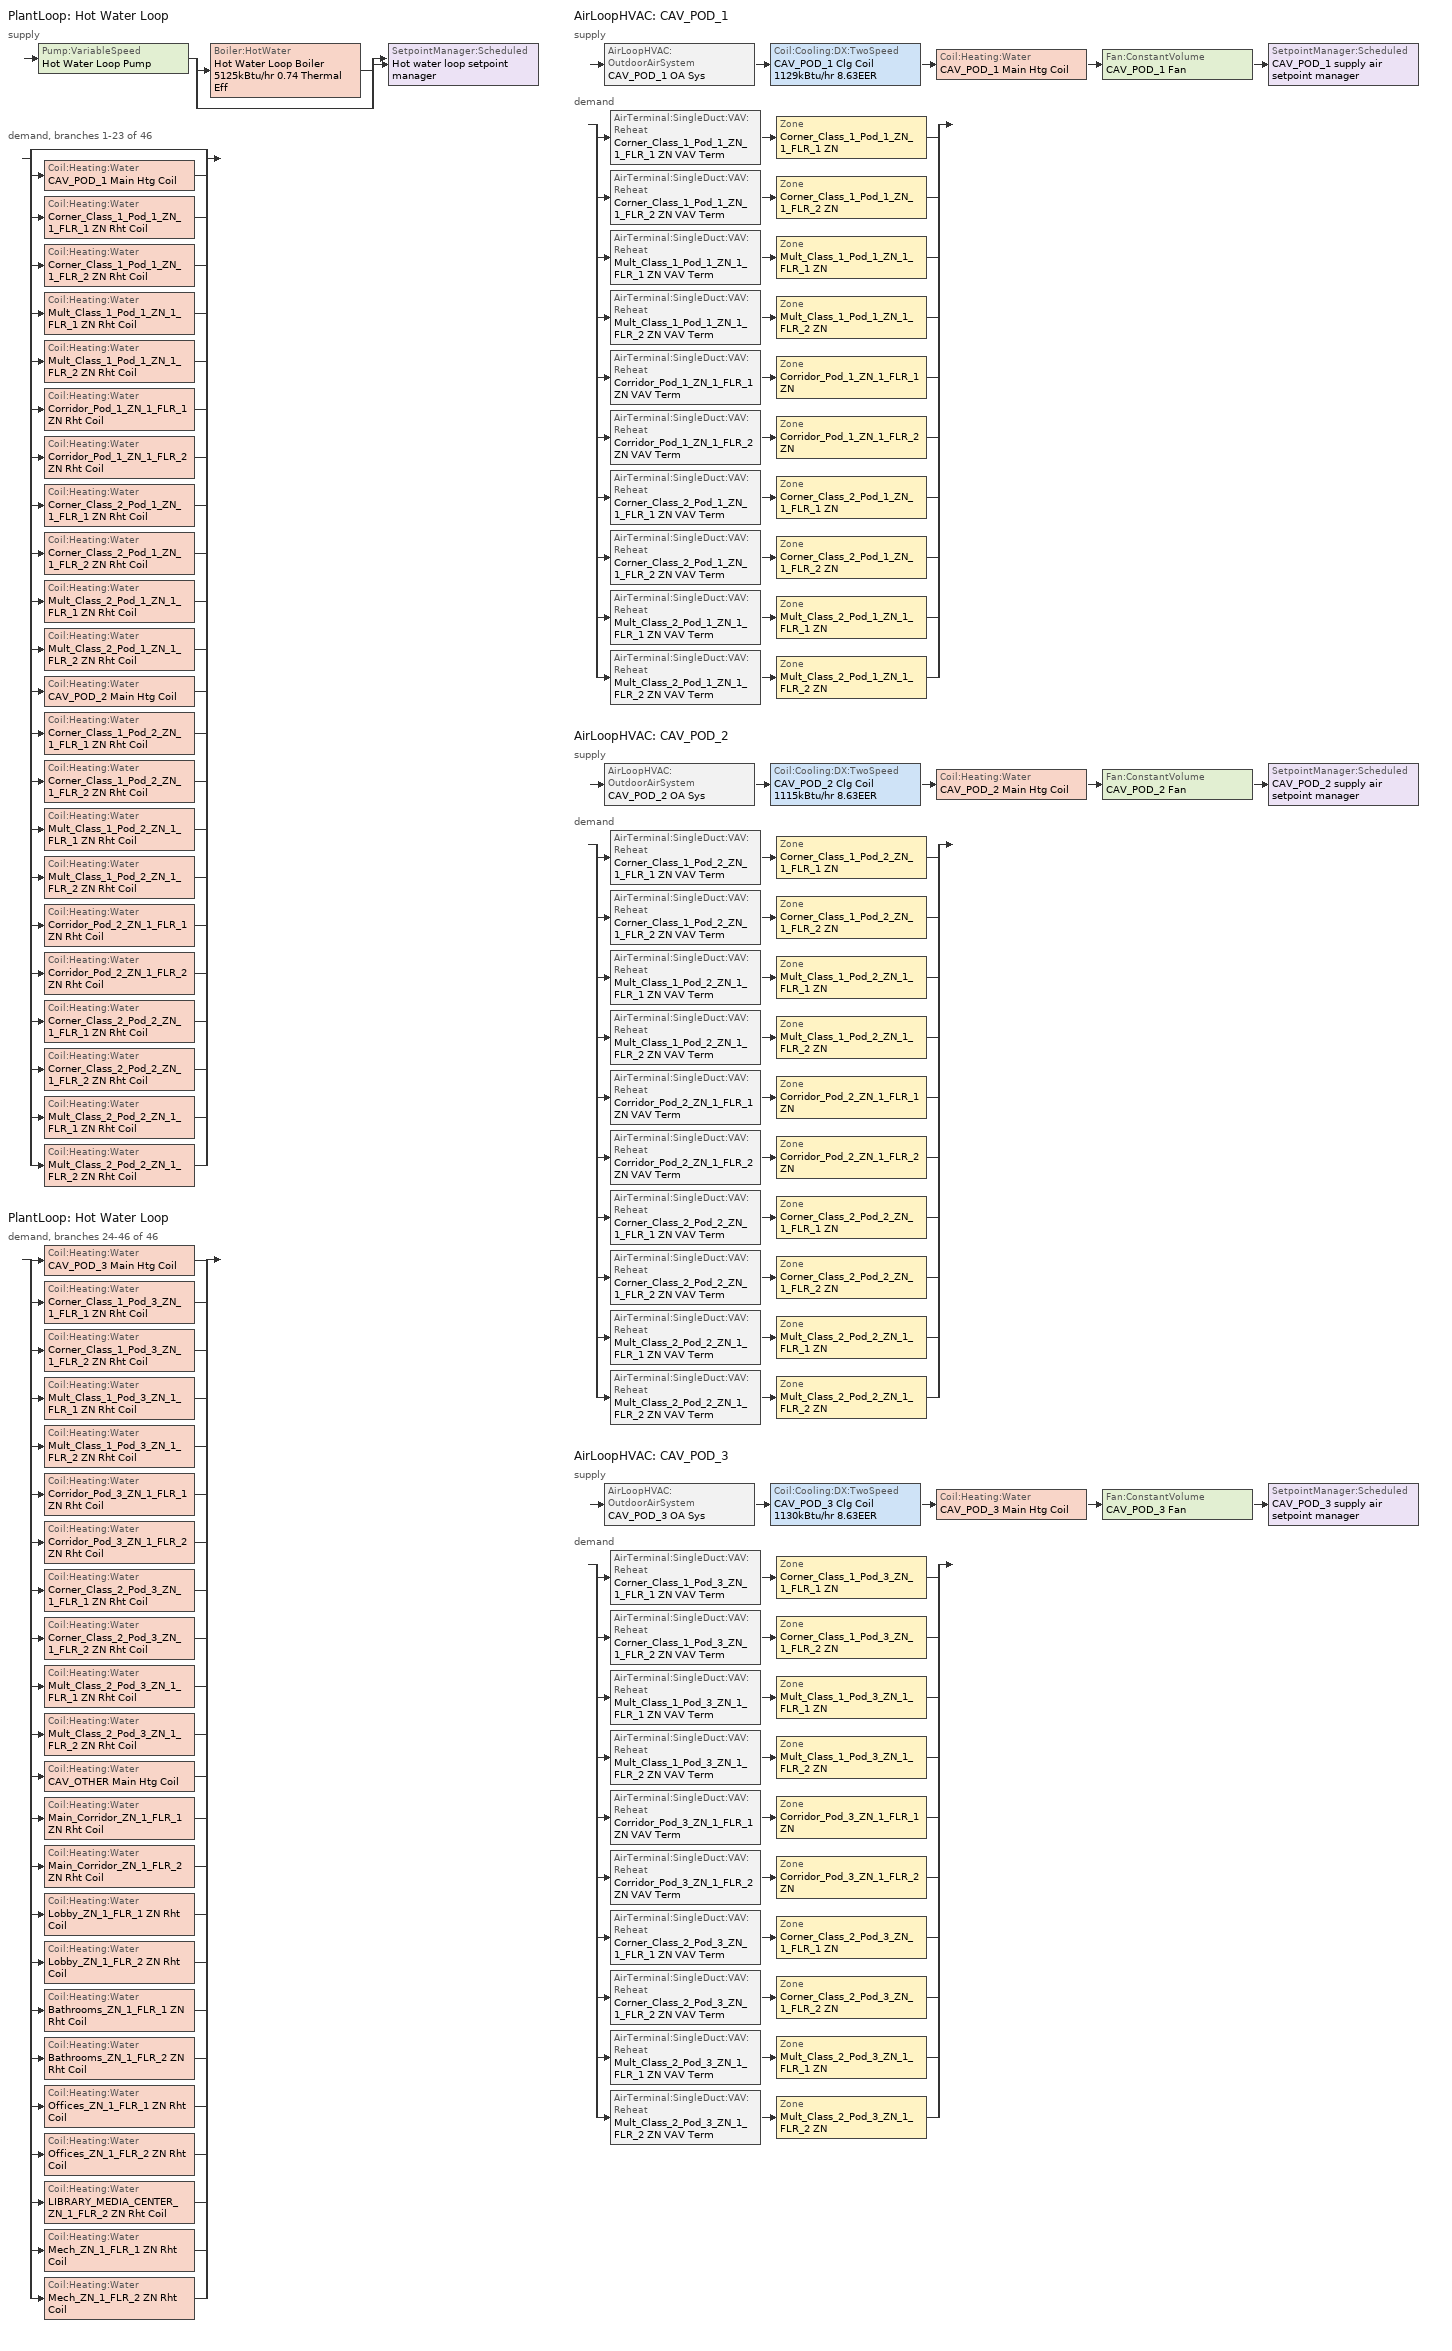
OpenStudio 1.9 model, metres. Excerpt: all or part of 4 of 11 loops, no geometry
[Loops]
PlantLoop 'Hot Water Loop'
 supply: Pump:VariableSpeed 'Hot Water Loop Pump' > split
  | Boiler:HotWater 'Hot Water Loop Boiler 5125kBtu/hr 0.74 Thermal Eff'
  | bypass
  join > SetpointManager:Scheduled 'Hot water loop setpoint manager'
 demand, branches 1-23 of 46: split
  | bypass
  | Coil:Heating:Water 'CAV_POD_1 Main Htg Coil'
  | Coil:Heating:Water 'Corner_Class_1_Pod_1_ZN_1_FLR_1 ZN Rht Coil'
  | Coil:Heating:Water 'Corner_Class_1_Pod_1_ZN_1_FLR_2 ZN Rht Coil'
  | Coil:Heating:Water 'Mult_Class_1_Pod_1_ZN_1_FLR_1 ZN Rht Coil'
  | Coil:Heating:Water 'Mult_Class_1_Pod_1_ZN_1_FLR_2 ZN Rht Coil'
  | Coil:Heating:Water 'Corridor_Pod_1_ZN_1_FLR_1 ZN Rht Coil'
  | Coil:Heating:Water 'Corridor_Pod_1_ZN_1_FLR_2 ZN Rht Coil'
  | Coil:Heating:Water 'Corner_Class_2_Pod_1_ZN_1_FLR_1 ZN Rht Coil'
  | Coil:Heating:Water 'Corner_Class_2_Pod_1_ZN_1_FLR_2 ZN Rht Coil'
  | Coil:Heating:Water 'Mult_Class_2_Pod_1_ZN_1_FLR_1 ZN Rht Coil'
  | Coil:Heating:Water 'Mult_Class_2_Pod_1_ZN_1_FLR_2 ZN Rht Coil'
  | Coil:Heating:Water 'CAV_POD_2 Main Htg Coil'
  | Coil:Heating:Water 'Corner_Class_1_Pod_2_ZN_1_FLR_1 ZN Rht Coil'
  | Coil:Heating:Water 'Corner_Class_1_Pod_2_ZN_1_FLR_2 ZN Rht Coil'
  | Coil:Heating:Water 'Mult_Class_1_Pod_2_ZN_1_FLR_1 ZN Rht Coil'
  | Coil:Heating:Water 'Mult_Class_1_Pod_2_ZN_1_FLR_2 ZN Rht Coil'
  | Coil:Heating:Water 'Corridor_Pod_2_ZN_1_FLR_1 ZN Rht Coil'
  | Coil:Heating:Water 'Corridor_Pod_2_ZN_1_FLR_2 ZN Rht Coil'
  | Coil:Heating:Water 'Corner_Class_2_Pod_2_ZN_1_FLR_1 ZN Rht Coil'
  | Coil:Heating:Water 'Corner_Class_2_Pod_2_ZN_1_FLR_2 ZN Rht Coil'
  | Coil:Heating:Water 'Mult_Class_2_Pod_2_ZN_1_FLR_1 ZN Rht Coil'
  | Coil:Heating:Water 'Mult_Class_2_Pod_2_ZN_1_FLR_2 ZN Rht Coil'
PlantLoop 'Hot Water Loop'
 demand, branches 24-46 of 46: split
  | Coil:Heating:Water 'CAV_POD_3 Main Htg Coil'
  | Coil:Heating:Water 'Corner_Class_1_Pod_3_ZN_1_FLR_1 ZN Rht Coil'
  | Coil:Heating:Water 'Corner_Class_1_Pod_3_ZN_1_FLR_2 ZN Rht Coil'
  | Coil:Heating:Water 'Mult_Class_1_Pod_3_ZN_1_FLR_1 ZN Rht Coil'
  | Coil:Heating:Water 'Mult_Class_1_Pod_3_ZN_1_FLR_2 ZN Rht Coil'
  | Coil:Heating:Water 'Corridor_Pod_3_ZN_1_FLR_1 ZN Rht Coil'
  | Coil:Heating:Water 'Corridor_Pod_3_ZN_1_FLR_2 ZN Rht Coil'
  | Coil:Heating:Water 'Corner_Class_2_Pod_3_ZN_1_FLR_1 ZN Rht Coil'
  | Coil:Heating:Water 'Corner_Class_2_Pod_3_ZN_1_FLR_2 ZN Rht Coil'
  | Coil:Heating:Water 'Mult_Class_2_Pod_3_ZN_1_FLR_1 ZN Rht Coil'
  | Coil:Heating:Water 'Mult_Class_2_Pod_3_ZN_1_FLR_2 ZN Rht Coil'
  | Coil:Heating:Water 'CAV_OTHER Main Htg Coil'
  | Coil:Heating:Water 'Main_Corridor_ZN_1_FLR_1 ZN Rht Coil'
  | Coil:Heating:Water 'Main_Corridor_ZN_1_FLR_2 ZN Rht Coil'
  | Coil:Heating:Water 'Lobby_ZN_1_FLR_1 ZN Rht Coil'
  | Coil:Heating:Water 'Lobby_ZN_1_FLR_2 ZN Rht Coil'
  | Coil:Heating:Water 'Bathrooms_ZN_1_FLR_1 ZN Rht Coil'
  | Coil:Heating:Water 'Bathrooms_ZN_1_FLR_2 ZN Rht Coil'
  | Coil:Heating:Water 'Offices_ZN_1_FLR_1 ZN Rht Coil'
  | Coil:Heating:Water 'Offices_ZN_1_FLR_2 ZN Rht Coil'
  | Coil:Heating:Water 'LIBRARY_MEDIA_CENTER_ZN_1_FLR_2 ZN Rht Coil'
  | Coil:Heating:Water 'Mech_ZN_1_FLR_1 ZN Rht Coil'
  | Coil:Heating:Water 'Mech_ZN_1_FLR_2 ZN Rht Coil'
AirLoopHVAC 'CAV_POD_1'
 supply: AirLoopHVAC:OutdoorAirSystem 'CAV_POD_1 OA Sys' > Coil:Cooling:DX:TwoSpeed 'CAV_POD_1 Clg Coil 1129kBtu/hr 8.63EER' > Coil:Heating:Water 'CAV_POD_1 Main Htg Coil' > Fan:ConstantVolume 'CAV_POD_1 Fan' > SetpointManager:Scheduled 'CAV_POD_1 supply air setpoint manager'
 demand: split
  | AirTerminal:SingleDuct:VAV:Reheat 'Corner_Class_1_Pod_1_ZN_1_FLR_1 ZN VAV Term' > Zone 'Corner_Class_1_Pod_1_ZN_1_FLR_1 ZN'
  | AirTerminal:SingleDuct:VAV:Reheat 'Corner_Class_1_Pod_1_ZN_1_FLR_2 ZN VAV Term' > Zone 'Corner_Class_1_Pod_1_ZN_1_FLR_2 ZN'
  | AirTerminal:SingleDuct:VAV:Reheat 'Mult_Class_1_Pod_1_ZN_1_FLR_1 ZN VAV Term' > Zone 'Mult_Class_1_Pod_1_ZN_1_FLR_1 ZN'
  | AirTerminal:SingleDuct:VAV:Reheat 'Mult_Class_1_Pod_1_ZN_1_FLR_2 ZN VAV Term' > Zone 'Mult_Class_1_Pod_1_ZN_1_FLR_2 ZN'
  | AirTerminal:SingleDuct:VAV:Reheat 'Corridor_Pod_1_ZN_1_FLR_1 ZN VAV Term' > Zone 'Corridor_Pod_1_ZN_1_FLR_1 ZN'
  | AirTerminal:SingleDuct:VAV:Reheat 'Corridor_Pod_1_ZN_1_FLR_2 ZN VAV Term' > Zone 'Corridor_Pod_1_ZN_1_FLR_2 ZN'
  | AirTerminal:SingleDuct:VAV:Reheat 'Corner_Class_2_Pod_1_ZN_1_FLR_1 ZN VAV Term' > Zone 'Corner_Class_2_Pod_1_ZN_1_FLR_1 ZN'
  | AirTerminal:SingleDuct:VAV:Reheat 'Corner_Class_2_Pod_1_ZN_1_FLR_2 ZN VAV Term' > Zone 'Corner_Class_2_Pod_1_ZN_1_FLR_2 ZN'
  | AirTerminal:SingleDuct:VAV:Reheat 'Mult_Class_2_Pod_1_ZN_1_FLR_1 ZN VAV Term' > Zone 'Mult_Class_2_Pod_1_ZN_1_FLR_1 ZN'
  | AirTerminal:SingleDuct:VAV:Reheat 'Mult_Class_2_Pod_1_ZN_1_FLR_2 ZN VAV Term' > Zone 'Mult_Class_2_Pod_1_ZN_1_FLR_2 ZN'
AirLoopHVAC 'CAV_POD_2'
 supply: AirLoopHVAC:OutdoorAirSystem 'CAV_POD_2 OA Sys' > Coil:Cooling:DX:TwoSpeed 'CAV_POD_2 Clg Coil 1115kBtu/hr 8.63EER' > Coil:Heating:Water 'CAV_POD_2 Main Htg Coil' > Fan:ConstantVolume 'CAV_POD_2 Fan' > SetpointManager:Scheduled 'CAV_POD_2 supply air setpoint manager'
 demand: split
  | AirTerminal:SingleDuct:VAV:Reheat 'Corner_Class_1_Pod_2_ZN_1_FLR_1 ZN VAV Term' > Zone 'Corner_Class_1_Pod_2_ZN_1_FLR_1 ZN'
  | AirTerminal:SingleDuct:VAV:Reheat 'Corner_Class_1_Pod_2_ZN_1_FLR_2 ZN VAV Term' > Zone 'Corner_Class_1_Pod_2_ZN_1_FLR_2 ZN'
  | AirTerminal:SingleDuct:VAV:Reheat 'Mult_Class_1_Pod_2_ZN_1_FLR_1 ZN VAV Term' > Zone 'Mult_Class_1_Pod_2_ZN_1_FLR_1 ZN'
  | AirTerminal:SingleDuct:VAV:Reheat 'Mult_Class_1_Pod_2_ZN_1_FLR_2 ZN VAV Term' > Zone 'Mult_Class_1_Pod_2_ZN_1_FLR_2 ZN'
  | AirTerminal:SingleDuct:VAV:Reheat 'Corridor_Pod_2_ZN_1_FLR_1 ZN VAV Term' > Zone 'Corridor_Pod_2_ZN_1_FLR_1 ZN'
  | AirTerminal:SingleDuct:VAV:Reheat 'Corridor_Pod_2_ZN_1_FLR_2 ZN VAV Term' > Zone 'Corridor_Pod_2_ZN_1_FLR_2 ZN'
  | AirTerminal:SingleDuct:VAV:Reheat 'Corner_Class_2_Pod_2_ZN_1_FLR_1 ZN VAV Term' > Zone 'Corner_Class_2_Pod_2_ZN_1_FLR_1 ZN'
  | AirTerminal:SingleDuct:VAV:Reheat 'Corner_Class_2_Pod_2_ZN_1_FLR_2 ZN VAV Term' > Zone 'Corner_Class_2_Pod_2_ZN_1_FLR_2 ZN'
  | AirTerminal:SingleDuct:VAV:Reheat 'Mult_Class_2_Pod_2_ZN_1_FLR_1 ZN VAV Term' > Zone 'Mult_Class_2_Pod_2_ZN_1_FLR_1 ZN'
  | AirTerminal:SingleDuct:VAV:Reheat 'Mult_Class_2_Pod_2_ZN_1_FLR_2 ZN VAV Term' > Zone 'Mult_Class_2_Pod_2_ZN_1_FLR_2 ZN'
AirLoopHVAC 'CAV_POD_3'
 supply: AirLoopHVAC:OutdoorAirSystem 'CAV_POD_3 OA Sys' > Coil:Cooling:DX:TwoSpeed 'CAV_POD_3 Clg Coil 1130kBtu/hr 8.63EER' > Coil:Heating:Water 'CAV_POD_3 Main Htg Coil' > Fan:ConstantVolume 'CAV_POD_3 Fan' > SetpointManager:Scheduled 'CAV_POD_3 supply air setpoint manager'
 demand: split
  | AirTerminal:SingleDuct:VAV:Reheat 'Corner_Class_1_Pod_3_ZN_1_FLR_1 ZN VAV Term' > Zone 'Corner_Class_1_Pod_3_ZN_1_FLR_1 ZN'
  | AirTerminal:SingleDuct:VAV:Reheat 'Corner_Class_1_Pod_3_ZN_1_FLR_2 ZN VAV Term' > Zone 'Corner_Class_1_Pod_3_ZN_1_FLR_2 ZN'
  | AirTerminal:SingleDuct:VAV:Reheat 'Mult_Class_1_Pod_3_ZN_1_FLR_1 ZN VAV Term' > Zone 'Mult_Class_1_Pod_3_ZN_1_FLR_1 ZN'
  | AirTerminal:SingleDuct:VAV:Reheat 'Mult_Class_1_Pod_3_ZN_1_FLR_2 ZN VAV Term' > Zone 'Mult_Class_1_Pod_3_ZN_1_FLR_2 ZN'
  | AirTerminal:SingleDuct:VAV:Reheat 'Corridor_Pod_3_ZN_1_FLR_1 ZN VAV Term' > Zone 'Corridor_Pod_3_ZN_1_FLR_1 ZN'
  | AirTerminal:SingleDuct:VAV:Reheat 'Corridor_Pod_3_ZN_1_FLR_2 ZN VAV Term' > Zone 'Corridor_Pod_3_ZN_1_FLR_2 ZN'
  | AirTerminal:SingleDuct:VAV:Reheat 'Corner_Class_2_Pod_3_ZN_1_FLR_1 ZN VAV Term' > Zone 'Corner_Class_2_Pod_3_ZN_1_FLR_1 ZN'
  | AirTerminal:SingleDuct:VAV:Reheat 'Corner_Class_2_Pod_3_ZN_1_FLR_2 ZN VAV Term' > Zone 'Corner_Class_2_Pod_3_ZN_1_FLR_2 ZN'
  | AirTerminal:SingleDuct:VAV:Reheat 'Mult_Class_2_Pod_3_ZN_1_FLR_1 ZN VAV Term' > Zone 'Mult_Class_2_Pod_3_ZN_1_FLR_1 ZN'
  | AirTerminal:SingleDuct:VAV:Reheat 'Mult_Class_2_Pod_3_ZN_1_FLR_2 ZN VAV Term' > Zone 'Mult_Class_2_Pod_3_ZN_1_FLR_2 ZN'
[Sizing:Zone] Zone Cooling Design Supply Air Temperature {C}=12.8; Zone Heating Design Supply Air Temperature {C}=50; Zone Cooling Design Supply Air Humidity Ratio {kg-H2O/kg-air}=0.0085; Zone Heating Design Supply Air Humidity Ratio {kg-H2O/kg-air}=0.008; Cooling Design Air Flow Method=DesignDay; Heating Design Air Flow Method=DesignDay
Corridor_Pod_1_ZN_1_FLR_2 ZN; Corridor_Pod_3_ZN_1_FLR_2 ZN; Mult_Class_1_Pod_3_ZN_1_FLR_1 ZN; Corner_Class_1_Pod_1_ZN_1_FLR_2 ZN; Mult_Class_2_Pod_1_ZN_1_FLR_1 ZN; Mult_Class_2_Pod_1_ZN_1_FLR_2 ZN; Corner_Class_2_Pod_3_ZN_1_FLR_2 ZN; Corner_Class_2_Pod_2_ZN_1_FLR_2 ZN; Mult_Class_1_Pod_1_ZN_1_FLR_2 ZN; Corner_Class_2_Pod_3_ZN_1_FLR_1 ZN; Mult_Class_2_Pod_3_ZN_1_FLR_1 ZN; Mult_Class_2_Pod_3_ZN_1_FLR_2 ZN; Corner_Class_1_Pod_3_ZN_1_FLR_1 ZN; Corridor_Pod_2_ZN_1_FLR_2 ZN; Corner_Class_1_Pod_2_ZN_1_FLR_1 ZN; Mult_Class_1_Pod_3_ZN_1_FLR_2 ZN; Corridor_Pod_2_ZN_1_FLR_1 ZN; Mult_Class_1_Pod_1_ZN_1_FLR_1 ZN; Corner_Class_2_Pod_1_ZN_1_FLR_2 ZN; Mult_Class_1_Pod_2_ZN_1_FLR_1 ZN; Corner_Class_1_Pod_3_ZN_1_FLR_2 ZN; Mult_Class_1_Pod_2_ZN_1_FLR_2 ZN; Mult_Class_2_Pod_2_ZN_1_FLR_1 ZN; Corner_Class_2_Pod_1_ZN_1_FLR_1 ZN; Corridor_Pod_1_ZN_1_FLR_1 ZN; Corner_Class_2_Pod_2_ZN_1_FLR_1 ZN; Corner_Class_1_Pod_2_ZN_1_FLR_2 ZN; Corridor_Pod_3_ZN_1_FLR_1 ZN; Mult_Class_2_Pod_2_ZN_1_FLR_2 ZN; Corner_Class_1_Pod_1_ZN_1_FLR_1 ZN
[Zone equipment]
Corridor_Pod_1_ZN_1_FLR_2 ZN: Corridor_Pod_1_ZN_1_FLR_2 ZN VAV Term
Corridor_Pod_3_ZN_1_FLR_2 ZN: Corridor_Pod_3_ZN_1_FLR_2 ZN VAV Term
Mult_Class_1_Pod_3_ZN_1_FLR_1 ZN: Mult_Class_1_Pod_3_ZN_1_FLR_1 ZN VAV Term
Corner_Class_1_Pod_1_ZN_1_FLR_2 ZN: Corner_Class_1_Pod_1_ZN_1_FLR_2 ZN VAV Term
Mult_Class_2_Pod_1_ZN_1_FLR_1 ZN: Mult_Class_2_Pod_1_ZN_1_FLR_1 ZN VAV Term
Mult_Class_2_Pod_1_ZN_1_FLR_2 ZN: Mult_Class_2_Pod_1_ZN_1_FLR_2 ZN VAV Term
Corner_Class_2_Pod_3_ZN_1_FLR_2 ZN: Corner_Class_2_Pod_3_ZN_1_FLR_2 ZN VAV Term
Corner_Class_2_Pod_2_ZN_1_FLR_2 ZN: Corner_Class_2_Pod_2_ZN_1_FLR_2 ZN VAV Term
Mult_Class_1_Pod_1_ZN_1_FLR_2 ZN: Mult_Class_1_Pod_1_ZN_1_FLR_2 ZN VAV Term
Corner_Class_2_Pod_3_ZN_1_FLR_1 ZN: Corner_Class_2_Pod_3_ZN_1_FLR_1 ZN VAV Term
Mult_Class_2_Pod_3_ZN_1_FLR_1 ZN: Mult_Class_2_Pod_3_ZN_1_FLR_1 ZN VAV Term
Mult_Class_2_Pod_3_ZN_1_FLR_2 ZN: Mult_Class_2_Pod_3_ZN_1_FLR_2 ZN VAV Term
Corner_Class_1_Pod_3_ZN_1_FLR_1 ZN: Corner_Class_1_Pod_3_ZN_1_FLR_1 ZN VAV Term
Corridor_Pod_2_ZN_1_FLR_2 ZN: Corridor_Pod_2_ZN_1_FLR_2 ZN VAV Term
Corner_Class_1_Pod_2_ZN_1_FLR_1 ZN: Corner_Class_1_Pod_2_ZN_1_FLR_1 ZN VAV Term
Mult_Class_1_Pod_3_ZN_1_FLR_2 ZN: Mult_Class_1_Pod_3_ZN_1_FLR_2 ZN VAV Term
Corridor_Pod_2_ZN_1_FLR_1 ZN: Corridor_Pod_2_ZN_1_FLR_1 ZN VAV Term
Mult_Class_1_Pod_1_ZN_1_FLR_1 ZN: Mult_Class_1_Pod_1_ZN_1_FLR_1 ZN VAV Term
Corner_Class_2_Pod_1_ZN_1_FLR_2 ZN: Corner_Class_2_Pod_1_ZN_1_FLR_2 ZN VAV Term
Mult_Class_1_Pod_2_ZN_1_FLR_1 ZN: Mult_Class_1_Pod_2_ZN_1_FLR_1 ZN VAV Term
Corner_Class_1_Pod_3_ZN_1_FLR_2 ZN: Corner_Class_1_Pod_3_ZN_1_FLR_2 ZN VAV Term
Mult_Class_1_Pod_2_ZN_1_FLR_2 ZN: Mult_Class_1_Pod_2_ZN_1_FLR_2 ZN VAV Term
Mult_Class_2_Pod_2_ZN_1_FLR_1 ZN: Mult_Class_2_Pod_2_ZN_1_FLR_1 ZN VAV Term
Corner_Class_2_Pod_1_ZN_1_FLR_1 ZN: Corner_Class_2_Pod_1_ZN_1_FLR_1 ZN VAV Term
Corridor_Pod_1_ZN_1_FLR_1 ZN: Corridor_Pod_1_ZN_1_FLR_1 ZN VAV Term
Corner_Class_2_Pod_2_ZN_1_FLR_1 ZN: Corner_Class_2_Pod_2_ZN_1_FLR_1 ZN VAV Term
Corner_Class_1_Pod_2_ZN_1_FLR_2 ZN: Corner_Class_1_Pod_2_ZN_1_FLR_2 ZN VAV Term
Corridor_Pod_3_ZN_1_FLR_1 ZN: Corridor_Pod_3_ZN_1_FLR_1 ZN VAV Term
Mult_Class_2_Pod_2_ZN_1_FLR_2 ZN: Mult_Class_2_Pod_2_ZN_1_FLR_2 ZN VAV Term
Corner_Class_1_Pod_1_ZN_1_FLR_1 ZN: Corner_Class_1_Pod_1_ZN_1_FLR_1 ZN VAV Term
[PlantLoop]
Hot Water Loop: Fluid Type=Water; Minimum Loop Temperature {C}=10; Plant Loop Volume {m3}=Autocalculate; Load Distribution Scheme=Optimal
[Sizing:Plant]
Hot Water Loop: Loop Type=Heating; Design Loop Exit Temperature {C}=82.2222; Loop Design Temperature Difference {deltaC}=11.1111; Sizing Option=NonCoincident; Zone Timesteps in Averaging Window=1; Coincident Sizing Factor Mode=None
[SetpointManager:Scheduled] Control Variable=Temperature
Name | Schedule
Hot water loop setpoint manager | Hot Water Loop Temp - 180F
CAV_POD_1 supply air setpoint manager | Supply Air Temp - 55.04F
CAV_POD_2 supply air setpoint manager | Supply Air Temp - 55.04F 1
CAV_POD_3 supply air setpoint manager | Supply Air Temp - 55.04F 2
[Pump:VariableSpeed]
Hot Water Loop Pump: Rated Pump Head {Pa}=179344; Motor Efficiency=0.9; Fraction of Motor Inefficiencies to Fluid Stream=0; Coefficient 1 of the Part Load Performance Curve=0; Coefficient 2 of the Part Load Performance Curve=1; Coefficient 3 of the Part Load Performance Curve=0; Coefficient 4 of the Part Load Performance Curve=0; Pump Control Type=Intermittent
[Boiler:HotWater]
Hot Water Loop Boiler 5125kBtu/hr 0.74 Thermal Eff: Fuel Type=NaturalGas; Nominal Thermal Efficiency=0.74; Efficiency Curve Temperature Evaluation Variable=LeavingBoiler; Normalized Boiler Efficiency Curve=Boiler Constant Efficiency Curve; Design Water Outlet Temperature {C}=82.2222; Maximum Part Load Ratio=1.2; Water Outlet Upper Temperature Limit {C}=95; Boiler Flow Mode=LeavingSetpointModulated; Parasitic Electric Load {W}=0; Sizing Factor=1
[AirLoopHVAC] Availability Schedule=SecondarySchool VAV Operation; Design Supply Air Flow Rate {m3/s}=AutoSize
Name | Availability Manager
CAV_POD_1 | Availability Manager Night Cycle 1
CAV_POD_2 | Availability Manager Night Cycle 2
CAV_POD_3 | Availability Manager Night Cycle 3
[Sizing:System] Type of Load to Size On=Sensible; Design Outdoor Air Flow Rate {m3/s}=Autosize; Minimum System Air Flow Ratio=0.3; Preheat Design Temperature {C}=7; Preheat Design Humidity Ratio {kg-H2O/kg-Air}=0.008; Precool Design Temperature {C}=12.8; Precool Design Humidity Ratio {kg-H2O/kg-Air}=0.008; Central Cooling Design Supply Air Temperature {C}=12.8; Central Heating Design Supply Air Temperature {C}=16.7; Sizing Option=Coincident; 100% Outdoor Air in Cooling=No; 100% Outdoor Air in Heating=No; Central Cooling Design Supply Air Humidity Ratio {kg-H2O/kg-Air}=0.0085; Central Heating Design Supply Air Humidity Ratio {kg-H2O/kg-Air}=0.008; Cooling Design Air Flow Method=DesignDay; Cooling Design Air Flow Rate {m3/s}=0; Heating Design Air Flow Method=DesignDay; Heating Design Air Flow Rate {m3/s}=0; System Outdoor Air Method=ZoneSum; Zone Maximum Outdoor Air Fraction=1; Cooling Supply Air Flow Rate Per Floor Area {m3/s-m2}=0.00996765; Cooling Fraction of Autosized Cooling Supply Air Flow Rate=1; Cooling Supply Air Flow Rate Per Unit Cooling Capacity {m3/s-W}=3.94755e-05; Heating Supply Air Flow Rate Per Floor Area {m3/s-m2}=0.00996765; Heating Fraction of Autosized Heating Supply Air Flow Rate=1; Heating Fraction of Autosized Cooling Supply Air Flow Rate=1; Heating Supply Air Flow Rate Per Unit Heating Capacity {m3/s-W}=3.15882e-05; Cooling Design Capacity Method=CoolingDesignCapacity; Cooling Design Capacity {W}=autosize; Cooling Design Capacity Per Floor Area {W/m2}=234.7; Fraction of Autosized Cooling Design Capacity=1; Heating Design Capacity Method=HeatingDesignCapacity; Heating Design Capacity {W}=autosize; Heating Design Capacity Per Floor Area {W/m2}=157; Fraction of Autosized Heating Design Capacity=1; Central Cooling Capacity Control Method=OnOff
CAV_POD_1; CAV_POD_2; CAV_POD_3
[Fan:ConstantVolume] Availability Schedule=Always On Discrete; Fan Efficiency=0.6045; Pressure Rise {Pa}=1018.77; Maximum Flow Rate {m3/s}=AutoSize; Motor Efficiency=0.93
CAV_POD_1 Fan; CAV_POD_2 Fan; CAV_POD_3 Fan
[Coil:Heating:Water] Availability Schedule=Always On Discrete; Rated Inlet Water Temperature {C}=67; Rated Outlet Water Temperature {C}=55.8889
Name | Rated Inlet Air Temperature {C} | Rated Outlet Air Temperature {C}
CAV_POD_1 Main Htg Coil; CAV_POD_2 Main Htg Coil; CAV_POD_3 Main Htg Coil; CAV_OTHER Main Htg Coil | 7 | 16.7
Corner_Class_1_Pod_1_ZN_1_FLR_1 ZN Rht Coil; Corner_Class_1_Pod_1_ZN_1_FLR_2 ZN Rht Coil; Mult_Class_1_Pod_1_ZN_1_FLR_1 ZN Rht Coil; Mult_Class_1_Pod_1_ZN_1_FLR_2 ZN Rht Coil; Corridor_Pod_1_ZN_1_FLR_1 ZN Rht Coil; Corridor_Pod_1_ZN_1_FLR_2 ZN Rht Coil; Corner_Class_2_Pod_1_ZN_1_FLR_1 ZN Rht Coil; Corner_Class_2_Pod_1_ZN_1_FLR_2 ZN Rht Coil; Mult_Class_2_Pod_1_ZN_1_FLR_1 ZN Rht Coil; Mult_Class_2_Pod_1_ZN_1_FLR_2 ZN Rht Coil; Corner_Class_1_Pod_2_ZN_1_FLR_1 ZN Rht Coil; Corner_Class_1_Pod_2_ZN_1_FLR_2 ZN Rht Coil; Mult_Class_1_Pod_2_ZN_1_FLR_1 ZN Rht Coil; Mult_Class_1_Pod_2_ZN_1_FLR_2 ZN Rht Coil; Corridor_Pod_2_ZN_1_FLR_1 ZN Rht Coil; Corridor_Pod_2_ZN_1_FLR_2 ZN Rht Coil; Corner_Class_2_Pod_2_ZN_1_FLR_1 ZN Rht Coil; Corner_Class_2_Pod_2_ZN_1_FLR_2 ZN Rht Coil; Mult_Class_2_Pod_2_ZN_1_FLR_1 ZN Rht Coil; Mult_Class_2_Pod_2_ZN_1_FLR_2 ZN Rht Coil; Corner_Class_1_Pod_3_ZN_1_FLR_1 ZN Rht Coil; Corner_Class_1_Pod_3_ZN_1_FLR_2 ZN Rht Coil; Mult_Class_1_Pod_3_ZN_1_FLR_1 ZN Rht Coil; Mult_Class_1_Pod_3_ZN_1_FLR_2 ZN Rht Coil; Corridor_Pod_3_ZN_1_FLR_1 ZN Rht Coil; Corridor_Pod_3_ZN_1_FLR_2 ZN Rht Coil; Corner_Class_2_Pod_3_ZN_1_FLR_1 ZN Rht Coil; Corner_Class_2_Pod_3_ZN_1_FLR_2 ZN Rht Coil; Mult_Class_2_Pod_3_ZN_1_FLR_1 ZN Rht Coil; Mult_Class_2_Pod_3_ZN_1_FLR_2 ZN Rht Coil; Main_Corridor_ZN_1_FLR_1 ZN Rht Coil; Main_Corridor_ZN_1_FLR_2 ZN Rht Coil; Lobby_ZN_1_FLR_1 ZN Rht Coil; Lobby_ZN_1_FLR_2 ZN Rht Coil; Bathrooms_ZN_1_FLR_1 ZN Rht Coil; Bathrooms_ZN_1_FLR_2 ZN Rht Coil; Offices_ZN_1_FLR_1 ZN Rht Coil; Offices_ZN_1_FLR_2 ZN Rht Coil; LIBRARY_MEDIA_CENTER_ZN_1_FLR_2 ZN Rht Coil; Mech_ZN_1_FLR_1 ZN Rht Coil; Mech_ZN_1_FLR_2 ZN Rht Coil | 16.7 | 50
[Coil:Cooling:DX:TwoSpeed] Availability Schedule=Always On Discrete; Rated High Speed Total Cooling Capacity {W}=Autosize; Rated High Speed Sensible Heat Ratio=Autosize; Rated High Speed COP {W/W}=3.00974; Rated High Speed Air Flow Rate {m3/s}=Autosize; Rated Low Speed Total Cooling Capacity {W}=Autosize; Rated Low Speed Sensible Heat Ratio=0.69; Rated Low Speed COP {W/W}=3.00974; Condenser Type=AirCooled; High Speed Evaporative Condenser Effectiveness=0; High Speed Evaporative Condenser Air Flow Rate {m3/s}=Autosize; High Speed Evaporative Condenser Pump Rated Power Consumption {W}=Autosize; Low Speed Evaporative Condenser Effectiveness=0; Low Speed Evaporative Condenser Air Flow Rate {m3/s}=Autosize; Low Speed Evaporative Condenser Pump Rated Power Consumption {W}=Autosize; Basin Heater Capacity {W/K}=10; Basin Heater Setpoint Temperature {C}=2
Name | Total Cooling Capacity Function of Temperature Curve | Total Cooling Capacity Function of Flow Fraction Curve | Energy Input Ratio Function of Temperature Curve | Energy Input Ratio Function of Flow Fraction Curve | Part Load Fraction Correlation Curve | Low Speed Total Cooling Capacity Function of Temperature Curve | Low Speed Energy Input Ratio Function of Temperature Curve
CAV_POD_1 Clg Coil 1129kBtu/hr 8.63EER | DOE Ref DX Clg Coil Cool-Cap-fT 2 | DOE Ref DX Clg Coil Cool-CAP-fFlow 1 | DOE Ref DX Clg Coil Cool-EIR-fT 2 | DOE Ref DX Clg Coil Cool-EIR-fFlow 1 | DOE Ref DX Clg Coil Cool-PLF-fPLR 1 | DOE Ref DX Clg Coil Cool-Cap-fT 3 | DOE Ref DX Clg Coil Cool-EIR-fT 3
CAV_POD_2 Clg Coil 1115kBtu/hr 8.63EER | DOE Ref DX Clg Coil Cool-Cap-fT 4 | DOE Ref DX Clg Coil Cool-CAP-fFlow 2 | DOE Ref DX Clg Coil Cool-EIR-fT 4 | DOE Ref DX Clg Coil Cool-EIR-fFlow 2 | DOE Ref DX Clg Coil Cool-PLF-fPLR 2 | DOE Ref DX Clg Coil Cool-Cap-fT 5 | DOE Ref DX Clg Coil Cool-EIR-fT 5
CAV_POD_3 Clg Coil 1130kBtu/hr 8.63EER | DOE Ref DX Clg Coil Cool-Cap-fT 6 | DOE Ref DX Clg Coil Cool-CAP-fFlow 3 | DOE Ref DX Clg Coil Cool-EIR-fT 6 | DOE Ref DX Clg Coil Cool-EIR-fFlow 3 | DOE Ref DX Clg Coil Cool-PLF-fPLR 3 | DOE Ref DX Clg Coil Cool-Cap-fT 7 | DOE Ref DX Clg Coil Cool-EIR-fT 7
[Controller:OutdoorAir] Minimum Outdoor Air Flow Rate {m3/s}=Autosize; Maximum Outdoor Air Flow Rate {m3/s}=Autosize; Economizer Control Type=DifferentialDryBulb; Economizer Control Action Type=ModulateFlow; Economizer Maximum Limit Dry-Bulb Temperature {C}=28; Economizer Maximum Limit Enthalpy {J/kg}=64000; Economizer Minimum Limit Dry-Bulb Temperature {C}=-100; Lockout Type=NoLockout; Minimum Limit Type=FixedMinimum; Minimum Outdoor Air Schedule=Always On Discrete; Minimum Fraction of Outdoor Air Schedule=SecondarySchool VAV OA Damper; High Humidity Control=No; Heat Recovery Bypass Control Type=BypassWhenOAFlowGreaterThanMinimum
Name | Controller Mechanical Ventilation
CAV_POD_1 OA Controller | CAV_POD_1 Vent Controller
CAV_POD_2 OA Controller | CAV_POD_2 Vent Controller
CAV_POD_3 OA Controller | CAV_POD_3 Vent Controller
[Controller:MechanicalVentilation] Availability Schedule=Always On Discrete; System Outdoor Air Method=ZoneSum
CAV_POD_1 Vent Controller; CAV_POD_2 Vent Controller; CAV_POD_3 Vent Controller
[AirLoopHVAC:OutdoorAirSystem]
Name | Controller
CAV_POD_1 OA Sys | CAV_POD_1 OA Controller
CAV_POD_2 OA Sys | CAV_POD_2 OA Controller
CAV_POD_3 OA Sys | CAV_POD_3 OA Controller
[AvailabilityManager:NightCycle] Control Type=CycleOnAny; Thermostat Tolerance {deltaC}=1; Cycling Run Time {s}=3600
Availability Manager Night Cycle 1; Availability Manager Night Cycle 2; Availability Manager Night Cycle 3
[AirTerminal:SingleDuct:VAV:Reheat] Availability Schedule=Always On Discrete; Maximum Air Flow Rate {m3/s}=AutoSize; Zone Minimum Air Flow Input Method=Constant; Constant Minimum Air Flow Fraction=0.3; Fixed Minimum Air Flow Rate {m3/s}=0; Maximum Hot Water or Steam Flow Rate {m3/s}=AutoSize; Minimum Hot Water or Steam Flow Rate {m3/s}=0; Convergence Tolerance=0.001; Damper Heating Action=Normal; Maximum Flow per Zone Floor Area During Reheat {m3/s-m2}=0; Maximum Flow Fraction During Reheat=0.5; Maximum Reheat Air Temperature {C}=50; Control For Outdoor Air=No
Name | Reheat Coil
Corner_Class_1_Pod_1_ZN_1_FLR_1 ZN VAV Term | Corner_Class_1_Pod_1_ZN_1_FLR_1 ZN Rht Coil
Corner_Class_1_Pod_1_ZN_1_FLR_2 ZN VAV Term | Corner_Class_1_Pod_1_ZN_1_FLR_2 ZN Rht Coil
Mult_Class_1_Pod_1_ZN_1_FLR_1 ZN VAV Term | Mult_Class_1_Pod_1_ZN_1_FLR_1 ZN Rht Coil
Mult_Class_1_Pod_1_ZN_1_FLR_2 ZN VAV Term | Mult_Class_1_Pod_1_ZN_1_FLR_2 ZN Rht Coil
Corridor_Pod_1_ZN_1_FLR_1 ZN VAV Term | Corridor_Pod_1_ZN_1_FLR_1 ZN Rht Coil
Corridor_Pod_1_ZN_1_FLR_2 ZN VAV Term | Corridor_Pod_1_ZN_1_FLR_2 ZN Rht Coil
Corner_Class_2_Pod_1_ZN_1_FLR_1 ZN VAV Term | Corner_Class_2_Pod_1_ZN_1_FLR_1 ZN Rht Coil
Corner_Class_2_Pod_1_ZN_1_FLR_2 ZN VAV Term | Corner_Class_2_Pod_1_ZN_1_FLR_2 ZN Rht Coil
Mult_Class_2_Pod_1_ZN_1_FLR_1 ZN VAV Term | Mult_Class_2_Pod_1_ZN_1_FLR_1 ZN Rht Coil
Mult_Class_2_Pod_1_ZN_1_FLR_2 ZN VAV Term | Mult_Class_2_Pod_1_ZN_1_FLR_2 ZN Rht Coil
Corner_Class_1_Pod_2_ZN_1_FLR_1 ZN VAV Term | Corner_Class_1_Pod_2_ZN_1_FLR_1 ZN Rht Coil
Corner_Class_1_Pod_2_ZN_1_FLR_2 ZN VAV Term | Corner_Class_1_Pod_2_ZN_1_FLR_2 ZN Rht Coil
Mult_Class_1_Pod_2_ZN_1_FLR_1 ZN VAV Term | Mult_Class_1_Pod_2_ZN_1_FLR_1 ZN Rht Coil
Mult_Class_1_Pod_2_ZN_1_FLR_2 ZN VAV Term | Mult_Class_1_Pod_2_ZN_1_FLR_2 ZN Rht Coil
Corridor_Pod_2_ZN_1_FLR_1 ZN VAV Term | Corridor_Pod_2_ZN_1_FLR_1 ZN Rht Coil
Corridor_Pod_2_ZN_1_FLR_2 ZN VAV Term | Corridor_Pod_2_ZN_1_FLR_2 ZN Rht Coil
Corner_Class_2_Pod_2_ZN_1_FLR_1 ZN VAV Term | Corner_Class_2_Pod_2_ZN_1_FLR_1 ZN Rht Coil
Corner_Class_2_Pod_2_ZN_1_FLR_2 ZN VAV Term | Corner_Class_2_Pod_2_ZN_1_FLR_2 ZN Rht Coil
Mult_Class_2_Pod_2_ZN_1_FLR_1 ZN VAV Term | Mult_Class_2_Pod_2_ZN_1_FLR_1 ZN Rht Coil
Mult_Class_2_Pod_2_ZN_1_FLR_2 ZN VAV Term | Mult_Class_2_Pod_2_ZN_1_FLR_2 ZN Rht Coil
Corner_Class_1_Pod_3_ZN_1_FLR_1 ZN VAV Term | Corner_Class_1_Pod_3_ZN_1_FLR_1 ZN Rht Coil
Corner_Class_1_Pod_3_ZN_1_FLR_2 ZN VAV Term | Corner_Class_1_Pod_3_ZN_1_FLR_2 ZN Rht Coil
Mult_Class_1_Pod_3_ZN_1_FLR_1 ZN VAV Term | Mult_Class_1_Pod_3_ZN_1_FLR_1 ZN Rht Coil
Mult_Class_1_Pod_3_ZN_1_FLR_2 ZN VAV Term | Mult_Class_1_Pod_3_ZN_1_FLR_2 ZN Rht Coil
Corridor_Pod_3_ZN_1_FLR_1 ZN VAV Term | Corridor_Pod_3_ZN_1_FLR_1 ZN Rht Coil
Corridor_Pod_3_ZN_1_FLR_2 ZN VAV Term | Corridor_Pod_3_ZN_1_FLR_2 ZN Rht Coil
Corner_Class_2_Pod_3_ZN_1_FLR_1 ZN VAV Term | Corner_Class_2_Pod_3_ZN_1_FLR_1 ZN Rht Coil
Corner_Class_2_Pod_3_ZN_1_FLR_2 ZN VAV Term | Corner_Class_2_Pod_3_ZN_1_FLR_2 ZN Rht Coil
Mult_Class_2_Pod_3_ZN_1_FLR_1 ZN VAV Term | Mult_Class_2_Pod_3_ZN_1_FLR_1 ZN Rht Coil
Mult_Class_2_Pod_3_ZN_1_FLR_2 ZN VAV Term | Mult_Class_2_Pod_3_ZN_1_FLR_2 ZN Rht Coil
[Schedule:Ruleset]
Name | Default Day Schedule | Summer Design Day Schedule | Winter Design Day Schedule
Hot Water Loop Temp - 180F | Hot Water Loop Temp - 180F Default
SecondarySchool VAV Operation | SecondarySchool VAV Operation Default | SecondarySchool VAV Operation Summer Design Day | SecondarySchool VAV Operation Winter Design Day
SecondarySchool VAV OA Damper | SecondarySchool VAV OA Damper Default | SecondarySchool VAV OA Damper Summer Design Day | SecondarySchool VAV OA Damper Winter Design Day
Supply Air Temp - 55.04F | Supply Air Temp - 55.04F Default
Supply Air Temp - 55.04F 1 | Supply Air Temp - 55.04F Default 1
Supply Air Temp - 55.04F 2 | Supply Air Temp - 55.04F Default 2
[Schedule:Day]
Hot Water Loop Temp - 180F Default: 24, 0, 82.2222
SecondarySchool VAV Operation Default; SecondarySchool VAV Operation Summer Design Day; SecondarySchool VAV OA Damper Default; SecondarySchool VAV OA Damper Summer Design Day: 6, 0, 0, 22, 0, 1, 24, 0, 0
SecondarySchool VAV Operation Winter Design Day; SecondarySchool VAV Operation Sat|WntrDsn Day: 6, 0, 0, 18, 0, 1, 24, 0, 0
SecondarySchool VAV Operation Sun Day; SecondarySchool VAV OA Damper Winter Design Day; SecondarySchool VAV OA Damper Sat|Sun|WntrDsn Day: 24, 0, 0
Supply Air Temp - 55.04F Default; Supply Air Temp - 55.04F Default 1; Supply Air Temp - 55.04F Default 2: 24, 0, 12.8
[Schedule:Rule] Date Specification Type=DateRange; Start Month=1; Start Day=1; End Month=12; End Day=31
Name | Schedule Ruleset | Rule Order | Day Schedule | Apply Saturday | Apply Sunday
Schedule Rule 46 | SecondarySchool VAV Operation | 1 | SecondarySchool VAV Operation Sat|WntrDsn Day | Yes
Schedule Rule 47 | SecondarySchool VAV Operation | 0 | SecondarySchool VAV Operation Sun Day |  | Yes
Schedule Rule 48 | SecondarySchool VAV OA Damper | 0 | SecondarySchool VAV OA Damper Sat|Sun|WntrDsn Day | Yes | Yes
[Schedule:Constant]
Always On Discrete: Value=1
[Curve:Biquadratic] Minimum Value of x {BasedOnField A2}=-100; Maximum Value of x {BasedOnField A2}=100; Minimum Value of y {BasedOnField A3}=-100; Maximum Value of y {BasedOnField A3}=100
Name | Coefficient1 Constant | Coefficient2 x | Coefficient3 x**2 | Coefficient4 y | Coefficient5 y**2 | Coefficient6 x*y
DOE Ref DX Clg Coil Cool-Cap-fT 2; DOE Ref DX Clg Coil Cool-Cap-fT 3; DOE Ref DX Clg Coil Cool-Cap-fT 4; DOE Ref DX Clg Coil Cool-Cap-fT 5; DOE Ref DX Clg Coil Cool-Cap-fT 6; DOE Ref DX Clg Coil Cool-Cap-fT 7 | 0.971212 | -0.0152755 | 0.00144345 | -0.00039321 | -6.8364e-06 | -0.000290596
DOE Ref DX Clg Coil Cool-EIR-fT 2; DOE Ref DX Clg Coil Cool-EIR-fT 3; DOE Ref DX Clg Coil Cool-EIR-fT 4; DOE Ref DX Clg Coil Cool-EIR-fT 5; DOE Ref DX Clg Coil Cool-EIR-fT 6; DOE Ref DX Clg Coil Cool-EIR-fT 7 | 0.286871 | 0.0239022 | -0.000810648 | 0.0134585 | 0.000338936 | -0.000487004
[Curve:Quadratic] Coefficient1 Constant=0.909496; Coefficient2 x=0.0986477; Coefficient3 x**2=-0.00819488; Minimum Value of x {BasedOnField A2}=0; Maximum Value of x {BasedOnField A2}=1
DOE Ref DX Clg Coil Cool-PLF-fPLR 1; DOE Ref DX Clg Coil Cool-PLF-fPLR 2; DOE Ref DX Clg Coil Cool-PLF-fPLR 3
[Curve:Cubic] Coefficient1 Constant=1; Coefficient2 x=0; Coefficient3 x**2=0; Coefficient4 x**3=0
Name | Minimum Value of x {BasedOnField A2} | Maximum Value of x {BasedOnField A2}
DOE Ref DX Clg Coil Cool-CAP-fFlow 1; DOE Ref DX Clg Coil Cool-EIR-fFlow 1; DOE Ref DX Clg Coil Cool-CAP-fFlow 2; DOE Ref DX Clg Coil Cool-EIR-fFlow 2; DOE Ref DX Clg Coil Cool-CAP-fFlow 3; DOE Ref DX Clg Coil Cool-EIR-fFlow 3 | -100 | 100
Boiler Constant Efficiency Curve | 0 | 1
